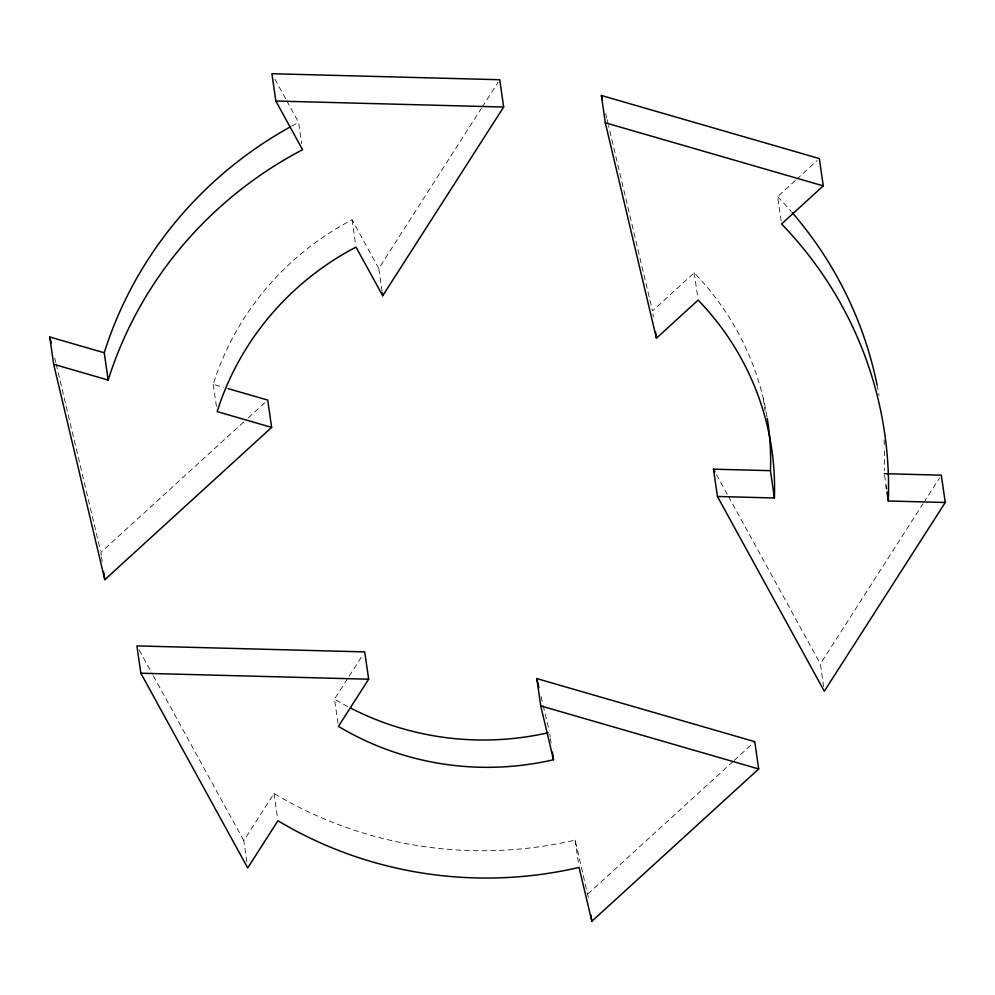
<?xml version="1.0" encoding="UTF-8"?>
<svg xmlns="http://www.w3.org/2000/svg" width="995" height="995" viewBox="0 0 995 995"><rect width="100%" height="100%" fill="white"/><g stroke="black" fill="none" stroke-linecap="round" stroke-linejoin="round"><path stroke-width="0.75" stroke-dasharray="4.97 3.73" d="M382.068 291.212L378.784 268.451L481.381 108.355M482.214 107.062L498.06 82.324M246.847 861.869L243.787 840.626L274.023 793.45A399.182 387.329 -8.2 0 0 575.135 840.116L588.58 898.522M337.989 723.353L334.494 699.087L348.387 677.408M349.208 676.127L363.088 654.449M823.649 686.662L820.377 663.901L922.962 503.806M923.795 502.512L939.641 477.774M243.713 421.992L100.881 552.387L101.316 555.421M248.277 417.813L265.429 402.167M767.008 416.843A285.13 276.66 -8.2 0 0 694.211 272.804L652.509 310.875L608.53 125.606M781.125 220.927L777.63 196.649L795.664 180.182M796.796 179.15L817.082 160.63M587.921 893.97L733.041 761.486M734.186 760.441L754.757 741.661M378.784 268.451L352.068 219.771A285.13 276.66 -8.2 0 0 213.216 384.306L223.527 387.291M716.487 474.627L727.693 495.05M728.439 496.405L820.377 663.901M274.869 79.127L286.013 99.413M286.747 100.769L298.624 122.41L301.684 143.641M139.151 649.984L152.596 674.498M153.354 675.854L243.787 840.626M605.669 113.554L606.739 118.069M607.099 119.574L608.169 124.101M541.056 696.525L542.835 704M543.183 705.492L549.215 730.927M54.75 358.076L55.832 362.59M56.18 364.095L100.52 550.882M884.58 475.2L886.11 485.809M763.364 398.796L765.118 410.935M694.211 272.804L697.93 298.587M652.944 313.91L653.379 316.945M575.135 840.116L578.854 865.911M549.787 733.937L550.235 736.972M550.446 738.489L551.106 743.041M352.068 219.771L355.787 245.566M274.023 793.45L277.742 819.233M213.216 384.306L216.5 407.067M101.527 556.939L102.186 561.491M884.082 439.952A399.182 387.329 -8.2 0 1 884.306 444.578M884.505 450.735A399.182 387.329 -8.2 0 1 884.455 470.635M291.833 126.042A399.182 387.329 -8.2 0 1 298.624 122.41M777.63 196.649A399.182 387.329 -8.2 0 1 791.187 211.425M877.08 384.953A399.182 387.329 -8.2 0 1 879.058 395.512M347.815 706.587A285.13 276.66 -8.2 0 1 334.494 699.087"/><path stroke-width="1.49" d="M227.942 388.572L267.705 400.077L271.647 427.39L217.159 411.619A285.13 276.66 -8.2 0 1 355.999 247.083L382.727 295.764L503.657 107.037L499.726 79.724L271.909 73.717L275.839 101.03L302.555 149.71A399.182 387.329 -8.2 0 0 108.181 380.065L53.68 364.294L49.75 336.982L104.239 352.765L108.181 380.065M553.506 759.732L540.733 705.878L536.79 678.578L754.757 741.661L758.688 768.973L591.851 921.283L579.078 867.429A399.182 387.329 -8.2 0 1 277.953 820.751L247.718 867.938L140.842 673.217L136.9 645.904L364.73 651.899L368.66 679.212L338.424 726.387A285.13 276.66 -8.2 0 0 553.506 759.732L552.412 752.145M884.356 473.682L941.32 475.175L945.25 502.487L824.308 691.214L717.432 496.48L713.49 469.18L770.453 470.672L774.384 497.985L717.432 496.48M53.68 364.294L104.811 579.687L271.647 427.39M945.25 502.487L888.299 500.982A399.182 387.329 -8.2 0 0 781.56 223.962L823.275 185.878L819.333 158.578L601.378 95.483L605.308 122.783L656.439 338.188L698.142 300.104A285.13 276.66 -8.2 0 1 774.384 497.985M275.839 101.03L503.657 107.037M140.842 673.217L368.66 679.212M605.308 122.783L823.275 185.878M540.733 705.878L758.688 768.973M713.49 469.18L714.982 471.904M601.378 95.483L602.448 99.998M536.79 678.578L538.929 687.545M49.75 336.982L51.18 343.014M886.11 485.809L886.545 488.844M886.98 491.878L888.299 500.982M655.568 332.119L656.439 338.188M590.98 915.213L591.851 921.283M382.279 292.729L382.727 295.764M103.716 572.1L104.811 579.687M104.239 352.765A399.182 387.329 -8.2 0 1 290.49 126.788M792.194 212.594A399.182 387.329 -8.2 0 1 877.08 384.953M548.071 732.768A285.13 276.66 -8.2 0 1 350.538 708.017M767.257 418.373A285.13 276.66 -8.2 0 1 770.453 470.672"/></g></svg>
